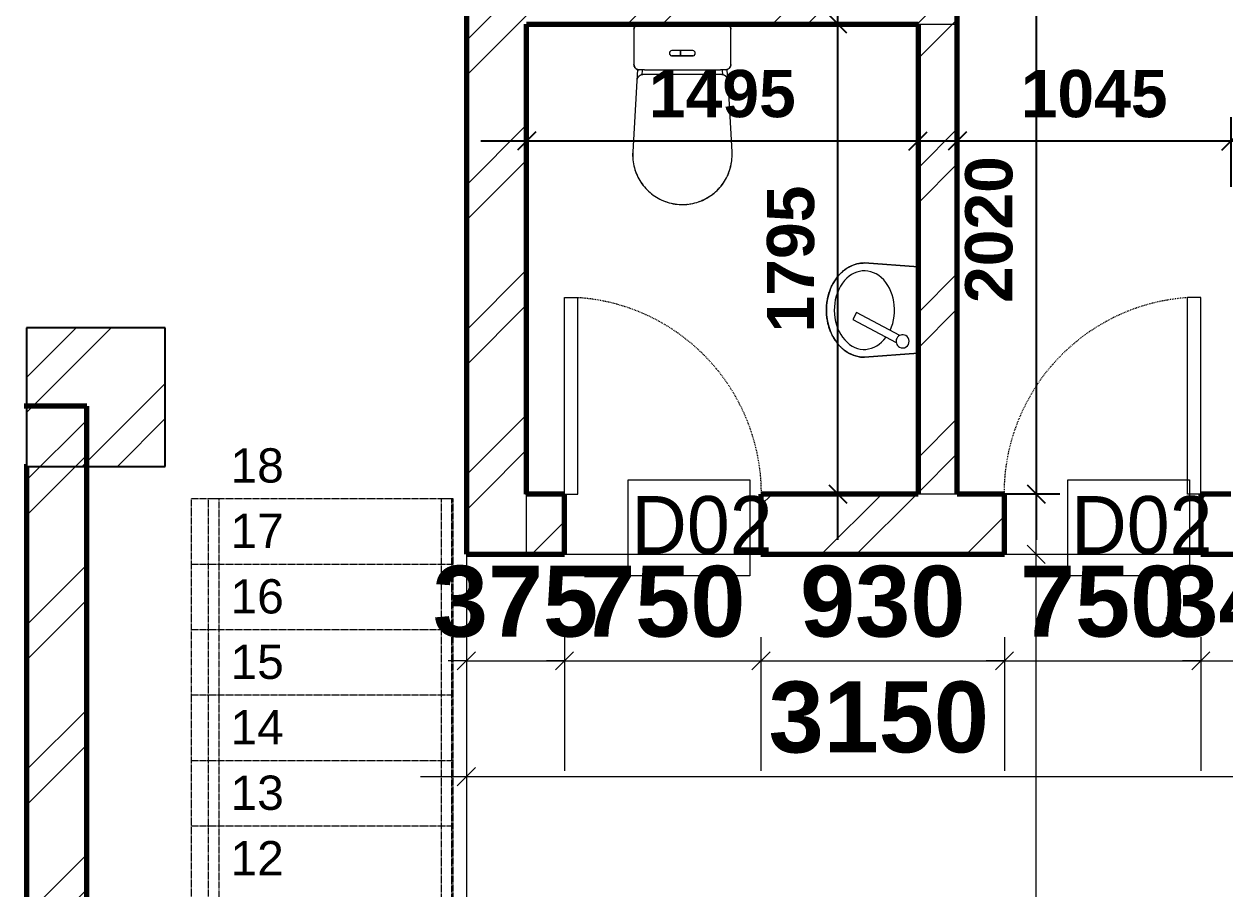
# Model space of a CAD drawing. Header units: inches. Extents: x 22 to 382261, y 22 to 371281.
# Drawn here: x 126469 to 131055, y 214693 to 217997 of the extents above; entities that cross this region are included whole.
import ezdxf

# ---------------------------------------------------------------- set-up
doc = ezdxf.new("R2010")
doc.units = ezdxf.units.IN
doc.header["$MEASUREMENT"] = 0
doc.linetypes.add('Dash', pattern=[6.35, 3.175, -3.175])
doc.linetypes.add('Overhead', pattern=[3.96875, 2.38125, -1.5875])
for name, color, linetype, lineweight in [('A-ANNO-DIMS', 211, 'Continuous', 9), ('A-DOOR', 31, 'Continuous', 9), ('A-DOOR-HDLN', 31, 'Dash', 9), ('A-DOOR-IDEN', 31, 'Continuous', 9), ('A-FLOR', 192, 'Continuous', 9), ('A-FLOR-HRAL', 11, 'Continuous', 9), ('A-FLOR-HRAL-MBND', 5, 'Overhead', 9), ('A-WALL', 113, 'Continuous', 9), ('A-WALL-PATT', 111, 'Continuous', 9), ('I-WALL', 2, 'Continuous', 9), ('P-SANR-FIXT', 6, 'Continuous', 9), ('Q-CASE', 31, 'Continuous', 9), ('S-STRS-ANNO', 31, 'Continuous', 9), ('S-STRS-MBND', 31, 'Overhead', 9)]:
    doc.layers.add(name, color=color, linetype=linetype, lineweight=lineweight)
doc.styles.add('Arial', font='arial.ttf', dxfattribs={"height": 506.015625})
doc.styles.add('Arial_B_1', font='arialbd.ttf', dxfattribs={"height": 180.555556})
doc.styles.add('Arial_B_2', font='arialbd.ttf', dxfattribs={"height": 270.833333})
doc.styles.add('Tw Cen MT Condensed', font='TCCM____.TTF', dxfattribs={"height": 1.35})
doc.dimstyles.new('1', dxfattribs={"dimscale": 304.8, "dimtxt": 178.545395, "dimasz": 0.227865, "dimexe": 0.574147, "dimexo": 0.0625, "dimgap": 0.287073, "dimtad": 1, "dimdec": 0, "dimzin": 0, "dimdsep": 46, "dimtxsty": 'Arial_B_1', "dimblk1": 'OBLIQUE', "dimblk2": 'OBLIQUE', "dimsah": 1, "dimcen": 0.09, "dimdle": 0.574147, "dimazin": 0, "dimtfac": 1, "dimtdec": 4, "dimtix": 1, "dimtmove": 0, "dimatfit": 3, "dimfxl": 0.574147, "dimfxlon": 1, "dimtvp": 1, "dimtolj": 1, "dimtzin": 0, "dimarcsym": 2})
doc.dimstyles.new('2_2', dxfattribs={"dimscale": 304.8, "dimtxt": 267.818092, "dimasz": 0.227865, "dimexe": 1.377953, "dimexo": 0.0625, "dimgap": 0.287073, "dimtad": 1, "dimdec": 0, "dimzin": 0, "dimdsep": 46, "dimtxsty": 'Arial_B_2', "dimblk1": 'OBLIQUE', "dimblk2": 'OBLIQUE', "dimsah": 1, "dimcen": 0.09, "dimdle": 0.574147, "dimazin": 0, "dimtfac": 1, "dimtdec": 4, "dimtix": 1, "dimtmove": 0, "dimatfit": 3, "dimfxl": 0.574147, "dimfxlon": 1, "dimtvp": 1, "dimtolj": 1, "dimtzin": 0, "dimlwd": 18, "dimlwe": 18, "dimarcsym": 2})
pattern_1 = [(45, (139676.7, 209538.6), (-276.592, 276.592), []), (45, (139676.7, 209957.7), (-276.592, 276.592), [])]

# ---------------------------------------------------------------- blocks, each defined once
blk = doc.blocks.new('M_Single-Flush - d02  toilet 750 by 2100-458073-01-GROUND FLOOR DIM- PART B')
at = {"layer": 'A-DOOR', "lineweight": 18}
for p, q in [((375, -115), (324, -115)), ((324, -115), (324, -865)), ((375, -115), (375, -865)), ((375, -865), (324, -865))]:
    blk.add_line(p, q, dxfattribs=at)
at = {"layer": 'A-DOOR-HDLN'}
blk.add_arc((375, -115), 751.7, 180, 266.1097, dxfattribs=at)
blk = doc.blocks.new('M_Single-Flush - d02  toilet 750 by 2100-458074-01-GROUND FLOOR DIM- PART B')
at = {"layer": 'A-DOOR', "lineweight": 18}
for p, q in [((375, 865), (324, 865)), ((324, 115), (324, 865)), ((375, 115), (375, 865)), ((375, 115), (324, 115))]:
    blk.add_line(p, q, dxfattribs=at)
at = {"layer": 'A-DOOR-HDLN'}
blk.add_arc((375, 115), 751.7, 93.8903, 180, dxfattribs=at)
blk = doc.blocks.new('Water_Closet_Toilet_19179_0001 - 540 x 360mm-369814-01-GROUND FLOOR DIM- PART B')
at = {"layer": 'P-SANR-FIXT'}
for p, q in [((-189.7, 333.9), (-174.3, 62)), ((174.3, 62), (189.7, 333.9)), ((-173.9, 62), (-171.5, 18.7)), ((171.5, 18.7), (173.9, 62)), ((-185, 0.1), (-185, -0.1)), ((-151.8, 19.9), (-153, 39.9)), ((-149.3, 38.4), (149.3, 38.4)), ((145, 19.9), (-145, 19.9)), ((153, 39.9), (151.8, 19.9)), ((185, -0.1), (185, 0.7)), ((-185, -0.1), (-185, -134.9)), ((-39.7, -33.6), (39.7, -33.6)), ((6.9, -33.6), (-39.7, -33.6)), ((6.9, -33.6), (6.9, -53.6)), ((39.7, -33.6), (6.9, -33.6)), ((6.9, -33.6), (6.9, -53.6)), ((6.9, -53.6), (6.9, -33.6)), ((185, -134.9), (185, -0.1)), ((-39.7, -53.6), (39.7, -53.6)), ((-39.7, -53.6), (6.9, -53.6)), ((6.9, -53.6), (39.7, -53.6)), ((-185, -134.9), (-185, -135.7)), ((185, -135.1), (185, -134.9)), ((-145, -154.9), (0, -154.9)), ((0, -154.9), (145, -154.9))]:
    blk.add_line(p, q, dxfattribs=at)
at = {"layer": 'P-SANR-FIXT', "flags": 128}
for points in [[(189.7, 333.9), (190, 341.5), (189.9, 349.1), (189.6, 356.7), (189, 364.3), (188.1, 371.8), (186.8, 379.3), (185.3, 386.7), (183.5, 394.1), (181.3, 401.4), (178.9, 408.6), (176.2, 415.7), (173.2, 422.7), (170, 429.6), (166.4, 436.3), (162.6, 442.9), (158.6, 449.3), (154.3, 455.6), (149.7, 461.7), (144.9, 467.5), (139.9, 473.2), (134.6, 478.7), (129.2, 484), (123.5, 489.1), (117.6, 493.9), (111.6, 498.5), (105.3, 502.8), (98.9, 506.9), (92.3, 510.7), (85.6, 514.3), (78.8, 517.6), (71.8, 520.6), (64.7, 523.3), (57.5, 525.8), (50.2, 527.9), (42.9, 529.8), (35.4, 531.3), (27.9, 532.6), (20.4, 533.6), (12.8, 534.2), (5.2, 534.6), (-2.4, 534.7), (-10, 534.4), (-17.5, 533.9), (-25.1, 533), (-32.6, 531.9), (-40.1, 530.4), (-47.5, 528.6), (-54.8, 526.6), (-62, 524.3), (-69.1, 521.6), (-76.2, 518.7), (-83.1, 515.5), (-89.8, 512.1), (-96.5, 508.4), (-102.9, 504.4), (-109.2, 500.1), (-115.4, 495.6), (-121.3, 490.9), (-127.1, 485.9), (-132.6, 480.7), (-137.9, 475.3), (-143.1, 469.7), (-147.9, 463.9), (-152.6, 457.9), (-157, 451.7), (-161.1, 445.3), (-165, 438.8), (-168.7, 432.1), (-172, 425.3), (-175.1, 418.4), (-177.9, 411.3), (-180.5, 404.1), (-182.7, 396.9), (-184.6, 389.5), (-186.3, 382.1), (-187.6, 374.6), (-188.7, 367.1), (-189.4, 359.5), (-189.9, 351.9), (-190, 344.3), (-189.8, 336.8), (-189.7, 333.9)], [(189.7, 333.9), (190, 341.5), (189.9, 349.1), (189.6, 356.7), (189, 364.3), (188.1, 371.8), (186.8, 379.3), (185.3, 386.7), (183.5, 394.1), (181.3, 401.4), (178.9, 408.6), (176.2, 415.7), (173.2, 422.7), (170, 429.6), (166.4, 436.3), (162.6, 442.9), (158.6, 449.3), (154.3, 455.6), (149.7, 461.7), (144.9, 467.5), (139.9, 473.2), (134.6, 478.7), (129.2, 484), (123.5, 489.1), (117.6, 493.9), (111.6, 498.5), (105.3, 502.8), (98.9, 506.9), (92.3, 510.7), (85.6, 514.3), (78.8, 517.6), (71.8, 520.6), (64.7, 523.3), (57.5, 525.8), (50.2, 527.9), (42.9, 529.8), (35.4, 531.3), (27.9, 532.6), (20.4, 533.6), (12.8, 534.2), (5.2, 534.6), (-2.4, 534.7), (-10, 534.4), (-17.5, 533.9), (-25.1, 533), (-32.6, 531.9), (-40.1, 530.4), (-47.5, 528.6), (-54.8, 526.6), (-62, 524.3), (-69.1, 521.6), (-76.2, 518.7), (-83.1, 515.5), (-89.8, 512.1), (-96.5, 508.4), (-102.9, 504.4), (-109.2, 500.1), (-115.4, 495.6), (-121.3, 490.9), (-127.1, 485.9), (-132.6, 480.7), (-137.9, 475.3), (-143.1, 469.7), (-147.9, 463.9), (-152.6, 457.9), (-157, 451.7), (-161.1, 445.3), (-165, 438.8), (-168.7, 432.1), (-172, 425.3), (-175.1, 418.4), (-177.9, 411.3), (-180.5, 404.1), (-182.7, 396.9), (-184.6, 389.5), (-186.3, 382.1), (-187.6, 374.6), (-188.7, 367.1), (-189.4, 359.5), (-189.9, 351.9), (-190, 344.3), (-189.8, 336.8), (-189.7, 333.9)], [(-74.4, 519.1), (-76, 518.5), (-82.9, 515.3), (-89.7, 511.8), (-96.3, 508.1), (-102.8, 504.1), (-107.9, 500.7)], [(-28.9, 532.1), (-32.6, 531.5), (-40, 530.1), (-47.4, 528.3), (-54.7, 526.3), (-61.9, 524), (-66.9, 522.1)], [(20.4, 533.3), (12.8, 533.9), (5.2, 534.3), (-2.4, 534.3), (-10, 534.1), (-17.5, 533.6), (-19.6, 533.3)], [(66, 522.5), (64.6, 523), (57.4, 525.5), (50.1, 527.6), (42.8, 529.5), (35.4, 531), (28.1, 532.3)], [(107.7, 500.8), (105.1, 502.6), (98.7, 506.6), (92.2, 510.5), (85.5, 514), (78.6, 517.3), (74.6, 519)], [(-148.4, 462.8), (-152.3, 457.7), (-156.7, 451.5), (-160.9, 445.2), (-164.8, 438.6), (-168.4, 432), (-169.3, 430.1)], [(-115.2, 495.4), (-121.1, 490.7), (-126.9, 485.7), (-132.4, 480.5), (-137.7, 475.1)], [(139.7, 473), (134.4, 478.5), (129, 483.8), (123.3, 488.8), (117.4, 493.6), (115.2, 495.3)], [(169.5, 429.8), (166.2, 436.2), (162.4, 442.7), (158.3, 449.1), (154, 455.4), (149.5, 461.5)], [(-172, 424.6), (-174.8, 418.2), (-177.6, 411.2), (-180.2, 404), (-182.4, 396.8), (-184.3, 389.4), (-185.4, 384.5)], [(185.4, 384.5), (185, 386.7), (183.2, 394), (181, 401.3), (178.6, 408.5), (175.9, 415.6), (173, 422.6), (172.1, 424.5)], [(-186.6, 378.3), (-187.3, 374.6), (-188.4, 367.1), (-189.1, 359.5), (-189.6, 351.9), (-189.7, 344.3), (-189.5, 336.8), (-189.5, 335.3)], [(189.4, 335.5), (189.7, 341.5), (189.6, 349.1), (189.3, 356.7), (188.7, 364.2), (187.7, 371.8), (186.6, 378.5)], [(-174.3, 62), (-174.2, 61), (-174.1, 60), (-173.9, 59), (-173.7, 58), (-173.5, 57.1), (-173.2, 56.1), (-172.9, 55.2), (-172.5, 54.2), (-172.2, 53.3), (-171.7, 52.4), (-171.3, 51.5), (-170.8, 50.6), (-170.3, 49.8), (-169.7, 49), (-169.1, 48.2), (-168.5, 47.4), (-167.8, 46.6), (-167.1, 45.9), (-166.4, 45.2), (-165.7, 44.5), (-164.9, 43.9), (-164.1, 43.3), (-163.3, 42.7), (-162.4, 42.2), (-161.6, 41.7), (-160.7, 41.2), (-159.8, 40.7), (-158.9, 40.3), (-158, 40), (-157, 39.6), (-156.1, 39.4), (-155.1, 39.1), (-154.1, 38.9), (-153.1, 38.7), (-152.1, 38.6), (-151.1, 38.5), (-150.1, 38.4), (-149.3, 38.4)], [(-174.3, 62), (-174.2, 61), (-174.1, 60), (-173.9, 59), (-173.7, 58), (-173.5, 57.1), (-173.2, 56.1)], [(-169.7, 49), (-169.1, 48.2), (-168.5, 47.4), (-167.8, 46.6), (-167.1, 45.9), (-166.4, 45.2), (-165.7, 44.5), (-164.9, 43.9), (-164.1, 43.3)], [(149.3, 38.4), (150.3, 38.4), (151.3, 38.5), (152.3, 38.6), (153.3, 38.7), (154.3, 38.9), (155.2, 39.1), (156.2, 39.4), (157.2, 39.7), (158.1, 40), (159, 40.4), (159.9, 40.8), (160.8, 41.2), (161.7, 41.7), (162.6, 42.2), (163.4, 42.8), (164.2, 43.4), (165, 44), (165.8, 44.6), (166.5, 45.3), (167.2, 46), (167.9, 46.7), (168.6, 47.5), (169.2, 48.3), (169.8, 49.1), (170.3, 49.9), (170.9, 50.8), (171.3, 51.6), (171.8, 52.5), (172.2, 53.4), (172.6, 54.4), (172.9, 55.3), (173.2, 56.3), (173.5, 57.2), (173.7, 58.2), (173.9, 59.2), (174.1, 60.2), (174.2, 61.2), (174.3, 62)], [(162.6, 42.2), (163.4, 42.8), (164.2, 43.4), (165, 44), (165.8, 44.6), (166.5, 45.3), (167.2, 46), (167.9, 46.7), (168.6, 47.5)], [(173.2, 56.3), (173.5, 57.2), (173.7, 58.2), (173.9, 59.2), (174.1, 60.2), (174.2, 61.2), (174.3, 62)], [(-165, 19.9), (-158.7, 19.9), (-151.9, 19.9), (-145, 19.9)], [(-155.1, 39.1), (-154.1, 38.9), (-153.1, 38.7), (-152.1, 38.6), (-151.1, 38.5), (-150.1, 38.4), (-149.3, 38.4)], [(145, 19.9), (151.9, 19.9), (158.7, 19.9), (165, 19.9)], [(149.3, 38.4), (150.3, 38.4), (151.3, 38.5), (152.3, 38.6), (153.3, 38.7), (154.3, 38.9), (155.2, 39.1)], [(-145, -154.9), (-151.9, -154.9), (-158.7, -154.9), (-165, -154.9)], [(165, -154.9), (158.7, -154.9), (151.9, -154.9), (145, -154.9)]]:
    blk.add_lwpolyline(points, dxfattribs=at)
at = {"layer": 'P-SANR-FIXT'}
for centre, radius, start, end in [((0, 344.7), 190, 90, 91.6392), ((0, 344.7), 190, 154.5576, 158.6822), ((0, 344.7), 190, 21.3178, 25.4424), ((0, 344.7), 190, 181.5077, 183.2499), ((0, 344.7), 190, 356.7501, 358.4923), ((-149.3, 63.4), 25, 183.2499, 197.7082), ((-149.3, 63.4), 25, 212.1666, 241.0833), ((149.3, 63.4), 25, 298.9167, 327.8334), ((149.3, 63.4), 25, 342.2918, 356.7501), ((-165, -0.1), 20, 135, 180), ((-165, -0.1), 20, 115, 135), ((-165, -0.1), 20, 90, 114.5115), ((-149.3, 63.4), 25, 255.5416, 270), ((149.3, 63.4), 25, 270, 284.4584), ((165, -0.1), 20, 45, 90), ((165, -0.1), 20, 0, 45), ((-39.4, -43.6), 10, 91.7704, 268.2296), ((-39.4, -43.6), 10, 106.4754, 194.7049), ((39.4, -43.6), 10, 271.7704, 88.2296), ((39.4, -43.6), 10, 301.1803, 73.5246), ((-39.4, -43.6), 10, 209.4099, 253.5246), ((-165, -134.9), 20, 180, 204.3992), ((165, -134.9), 20, 335.6008, 0), ((-165, -134.9), 20, 205, 225), ((-165, -134.9), 20, 225, 245), ((-165, -134.9), 20, 245.4885, 264.1114), ((-165, -134.9), 20, 265, 270), ((165, -134.9), 20, 270, 275), ((165, -134.9), 20, 275.8886, 315), ((165, -134.9), 20, 315, 335)]:
    blk.add_arc(centre, radius, start, end, dxfattribs=at)
for points, knots in [([(-185, -0.1), (-185, 1.1), (-184.8, 3.6), (-183.8, 7.1), (-182.1, 10.5), (-179.7, 13.6), (-176.8, 16.2), (-172.1, 18.9), (-167.9, 19.9), (-165, 19.9)], [0, 0, 0, 0, 0.125, 0.25, 0.375, 0.5, 0.625, 0.75, 1, 1, 1, 1]), ([(165, 19.9), (166.7, 19.9), (169.9, 19.5), (174.4, 17.8), (178.2, 15.2), (180.9, 12.2), (182.6, 9.5), (183.5, 7.6), (184.6, 4.6), (185, 2), (185, -0.1)], [0, 0, 0, 0, 0.142857, 0.285714, 0.428571, 0.571429, 0.678571, 0.732143, 0.785714, 1, 1, 1, 1]), ([(-166, -154.9), (-167.3, -154.8), (-170.2, -154.4), (-174.4, -152.8), (-178.2, -150.2), (-180.9, -147.2), (-182.6, -144.6), (-183.5, -142.6), (-184.6, -139.6), (-185, -137), (-185, -134.9)], [0.0280724, 0.0280724, 0.0280724, 0.0280724, 0.1428571, 0.2857143, 0.4285714, 0.5714286, 0.6785714, 0.7321429, 0.7857143, 1, 1, 1, 1]), ([(185, -134.9), (185, -136.1), (184.8, -138.6), (183.8, -142.1), (182.1, -145.5), (179.7, -148.6), (176.8, -151.2), (172.4, -153.8), (168.6, -154.7), (166.1, -154.9)], [0, 0, 0, 0, 0.125, 0.25, 0.375, 0.5, 0.625, 0.75, 0.968386, 0.968386, 0.968386, 0.968386])]:
    blk.add_open_spline(points, degree=3, knots=knots, dxfattribs=at)
blk = doc.blocks.new('Sink - Bathroom _5_ - Sink - Bathroom _5_-373031-01-GROUND FLOOR DIM- PART B')
at = {"layer": 'P-SANR-FIXT'}
for p, q in [((-165, 0), (165, 0)), ((165, 0), (-165, 0)), ((165, 0), (180, -205)), ((180, -205), (165, 0)), ((-180, -205), (-165, 0)), ((-165, 0), (-180, -205)), ((96.9, -69.8), (9.3, -234.5)), ((35.8, -248.6), (123.5, -83.7)), ((9.3, -234.5), (35.8, -248.6))]:
    blk.add_line(p, q, dxfattribs=at)
for start, end in [(332, 152), (152, 332)]:
    blk.add_arc((119.5, -59), 25, start, end, dxfattribs=at)
for major_axis, ratio, start_param, end_param in [((150, 0), 0.766667, 1.028817, 7.090351), ((180, 0), 0.805556, 3.141593, 6.283185)]:
    blk.add_ellipse((0, -205), major_axis=major_axis, ratio=ratio, start_param=start_param, end_param=end_param, dxfattribs=at)
blk.add_open_spline([(180, -205), (180, -213.3), (178.7, -225.5), (174.5, -241.2), (170.1, -252.9), (164.5, -264.3), (157.8, -275.2), (149.8, -285.7), (140.9, -295.5), (131, -304.7), (120, -313.3), (108.4, -321), (95.9, -327.9), (82.7, -334), (69, -339.1), (54.7, -343.3), (41.7, -346.2), (30.2, -348), (20.2, -349.2), (10.1, -349.8), (0, -350.1), (-10.1, -349.8), (-20.2, -349.2), (-30.2, -348), (-40.1, -346.4), (-49.8, -344.4), (-59.5, -341.9), (-69, -339), (-78.1, -335.7), (-87.1, -332), (-95.8, -327.8), (-104.3, -323.3), (-112.3, -318.4), (-120, -313.2), (-127.3, -307.6), (-134.3, -301.6), (-140.8, -295.5), (-146.8, -289), (-152.5, -282.2), (-157.6, -275.1), (-162.3, -267.9), (-166.4, -260.6), (-171.2, -250.4), (-175.9, -237.3), (-179.2, -221.4), (-180, -210.5), (-180, -205)], degree=3, knots=[-1, -1, -1, -1, -0.946429, -0.919643, -0.892857, -0.866071, -0.839286, -0.8125, -0.785714, -0.758929, -0.732143, -0.705357, -0.678571, -0.651786, -0.625, -0.598214, -0.571429, -0.553571, -0.535714, -0.517857, -0.5, -0.482143, -0.464286, -0.446429, -0.428571, -0.410714, -0.392857, -0.375, -0.357143, -0.339286, -0.321429, -0.303571, -0.285714, -0.267857, -0.25, -0.232143, -0.214286, -0.196429, -0.178571, -0.160714, -0.142857, -0.125, -0.107143, -0.071429, -0.035714, 0, 0, 0, 0], dxfattribs=at)
blk = doc.blocks.new('Railing - Railing-377356-01-GROUND FLOOR DIM- PART B')
at = {"layer": 'A-FLOR-HRAL-MBND'}
for p, q in [((-11614.2, 6645.7), (-11574.2, 6645.7)), ((-11614.2, 4607.7), (-11614.2, 6645.7)), ((-11614.2, 6645.7), (-11574.2, 6645.7)), ((-11614.2, 4607.7), (-11614.2, 6645.7)), ((-11574.2, 4626.3), (-11574.2, 6645.7)), ((-11574.2, 4626.3), (-11574.2, 6645.7))]:
    blk.add_line(p, q, dxfattribs=at)
blk = doc.blocks.new('Railing - Railing-377360-01-GROUND FLOOR DIM- PART B')
at = {"layer": 'A-FLOR-HRAL-MBND'}
for p, q in [((-12503.4, 6645.7), (-12463.4, 6645.7)), ((-12503.4, 4193), (-12503.4, 6645.7)), ((-12503.4, 6645.7), (-12463.4, 6645.7)), ((-12503.4, 4193), (-12503.4, 6645.7)), ((-12463.4, 4211.7), (-12463.4, 6645.7)), ((-12463.4, 4211.7), (-12463.4, 6645.7))]:
    blk.add_line(p, q, dxfattribs=at)
blk = doc.blocks.new('Casework 23 - Casework 23-687365-01-GROUND FLOOR DIM- PART B')
at = {"layer": 'Q-CASE'}
h = blk.add_hatch(dxfattribs=at)
h.set_pattern_fill('FP_1', color=256, style=0, pattern_type=2)
h.set_pattern_definition([(45, (0, 0), (-276.592, 276.592), []), (45, (0, 419.1), (-276.592, 276.592), [])])
h.paths.add_polyline_path([(-12668.8, 6768.2), (-12668.8, 7298.2), (-13198.8, 7298.2), (-13198.8, 6768.2)])
at = {"layer": 'Q-CASE', "lineweight": 25}
for p, q in [((-12668.8, 7298.2), (-13198.8, 7298.2)), ((-13198.8, 7298.2), (-13198.8, 6768.2)), ((-12668.8, 6768.2), (-12668.8, 7298.2)), ((-13198.8, 6768.2), (-12668.8, 6768.2))]:
    blk.add_line(p, q, dxfattribs=at)
blk = doc.blocks.new('M_Door Tag1 - M_Door Tag 2-910938-01-GROUND FLOOR DIM- PART B')
at = {"layer": 'A-DOOR-IDEN'}
for p, q in [((-1.206, 1.536), (3.019, 1.536)), ((-1.206, -1.791), (-1.206, 1.536)), ((3.019, 1.536), (3.019, -1.791)), ((3.019, -1.791), (-1.206, -1.791))]:
    blk.add_line(p, q, dxfattribs=at)
blk = doc.blocks.new('_Oblique')
at = {"color": 0, "linetype": 'ByBlock', "lineweight": -2}
blk.add_line((-0.5, -0.5), (0.5, 0.5), dxfattribs=at)
blk = doc.blocks.new('*D4690')
at = {"layer": 'A-ANNO-DIMS', "color": 0, "lineweight": 18, "transparency": 16777216}
for p, q in [((128157.9, 215655.5), (128157.9, 215144.5)), ((128532.9, 215655.5), (128532.9, 215144.5)), ((128157.9, 215564.5), (128088.4, 215564.5)), ((128157.9, 215564.5), (128532.9, 215564.5)), ((128532.9, 215564.5), (128602.3, 215564.5))]:
    blk.add_line(p, q, dxfattribs=at)
at = {"layer": 'Defpoints', "color": 0, "transparency": 16777216}
for p in [(128157.9, 215674.5), (128532.9, 215674.5), (128532.9, 215564.5)]:
    blk.add_point(p, dxfattribs=at)
at = {"layer": 'A-ANNO-DIMS', "color": 0, "lineweight": 18, "transparency": 16777216, "xscale": 69.45312499999999, "yscale": 69.45312499999999, "zscale": 69.45312499999999}
blk.add_blockref('_Oblique', (128157.9, 215564.5), dxfattribs=at)
at = {"layer": 'A-ANNO-DIMS', "color": 0, "lineweight": 18, "transparency": 16777216, "xscale": 69.45312499999999, "yscale": 69.45312499999999, "zscale": 69.45312499999999, "rotation": 180}
blk.add_blockref('_Oblique', (128532.9, 215564.5), dxfattribs=at)
at = {"layer": 'A-ANNO-DIMS', "color": 0, "lineweight": 18, "transparency": 16777216, "insert": (128345.4, 215790.3), "char_height": 270.83, "width": 461.74, "attachment_point": 5, "style": 'Arial_B_2'}
blk.add_mtext('\\A1;375', dxfattribs=at)
blk = doc.blocks.new('*D4691')
at = {"layer": 'A-ANNO-DIMS', "color": 0, "lineweight": 18, "transparency": 16777216}
for p, q in [((128532.9, 215655.5), (128532.9, 215144.5)), ((129282.9, 215655.5), (129282.9, 215144.5)), ((128532.9, 215564.5), (128463.4, 215564.5)), ((128532.9, 215564.5), (129282.9, 215564.5)), ((129282.9, 215564.5), (129352.3, 215564.5))]:
    blk.add_line(p, q, dxfattribs=at)
at = {"layer": 'Defpoints', "color": 0, "transparency": 16777216}
for p in [(128532.9, 215674.5), (129282.9, 215674.5), (129282.9, 215564.5)]:
    blk.add_point(p, dxfattribs=at)
at = {"layer": 'A-ANNO-DIMS', "color": 0, "lineweight": 18, "transparency": 16777216, "xscale": 69.45312499999999, "yscale": 69.45312499999999, "zscale": 69.45312499999999}
blk.add_blockref('_Oblique', (128532.9, 215564.5), dxfattribs=at)
at = {"layer": 'A-ANNO-DIMS', "color": 0, "lineweight": 18, "transparency": 16777216, "xscale": 69.45312499999999, "yscale": 69.45312499999999, "zscale": 69.45312499999999, "rotation": 180}
blk.add_blockref('_Oblique', (129282.9, 215564.5), dxfattribs=at)
at = {"layer": 'A-ANNO-DIMS', "color": 0, "lineweight": 18, "transparency": 16777216, "insert": (128907.9, 215790.3), "char_height": 270.83, "width": 461.74, "attachment_point": 5, "style": 'Arial_B_2'}
blk.add_mtext('\\A1;750', dxfattribs=at)
blk = doc.blocks.new('*D4692')
at = {"layer": 'A-ANNO-DIMS', "color": 0, "lineweight": 18, "transparency": 16777216}
for p, q in [((129282.9, 215655.5), (129282.9, 215144.5)), ((130212.9, 215655.5), (130212.9, 215144.5)), ((129107.9, 215564.5), (130387.9, 215564.5))]:
    blk.add_line(p, q, dxfattribs=at)
at = {"layer": 'Defpoints', "color": 0, "transparency": 16777216}
for p in [(129282.9, 215674.5), (130212.9, 215674.5), (130212.9, 215564.5)]:
    blk.add_point(p, dxfattribs=at)
at = {"layer": 'A-ANNO-DIMS', "color": 0, "lineweight": 18, "transparency": 16777216, "xscale": 69.45312499999999, "yscale": 69.45312499999999, "zscale": 69.45312499999999, "rotation": 180}
blk.add_blockref('_Oblique', (129282.9, 215564.5), dxfattribs=at)
at = {"layer": 'A-ANNO-DIMS', "color": 0, "lineweight": 18, "transparency": 16777216, "xscale": 69.45312499999999, "yscale": 69.45312499999999, "zscale": 69.45312499999999}
blk.add_blockref('_Oblique', (130212.9, 215564.5), dxfattribs=at)
at = {"layer": 'A-ANNO-DIMS', "color": 0, "lineweight": 18, "transparency": 16777216, "insert": (129747.9, 215790.4), "char_height": 270.83, "width": 461.74, "attachment_point": 5, "style": 'Arial_B_2'}
blk.add_mtext('\\A1;930', dxfattribs=at)
blk = doc.blocks.new('*D4693')
at = {"layer": 'A-ANNO-DIMS', "color": 0, "lineweight": 18, "transparency": 16777216}
for p, q in [((130212.9, 215655.5), (130212.9, 215144.5)), ((130962.9, 215655.5), (130962.9, 215144.5)), ((130212.9, 215564.5), (130143.4, 215564.5)), ((130212.9, 215564.5), (130962.9, 215564.5)), ((130962.9, 215564.5), (131032.3, 215564.5))]:
    blk.add_line(p, q, dxfattribs=at)
at = {"layer": 'Defpoints', "color": 0, "transparency": 16777216}
for p in [(130212.9, 215674.5), (130962.9, 215674.5), (130962.9, 215564.5)]:
    blk.add_point(p, dxfattribs=at)
at = {"layer": 'A-ANNO-DIMS', "color": 0, "lineweight": 18, "transparency": 16777216, "xscale": 69.45312499999999, "yscale": 69.45312499999999, "zscale": 69.45312499999999}
blk.add_blockref('_Oblique', (130212.9, 215564.5), dxfattribs=at)
at = {"layer": 'A-ANNO-DIMS', "color": 0, "lineweight": 18, "transparency": 16777216, "xscale": 69.45312499999999, "yscale": 69.45312499999999, "zscale": 69.45312499999999, "rotation": 180}
blk.add_blockref('_Oblique', (130962.9, 215564.5), dxfattribs=at)
at = {"layer": 'A-ANNO-DIMS', "color": 0, "lineweight": 18, "transparency": 16777216, "insert": (130587.9, 215790.3), "char_height": 270.83, "width": 461.74, "attachment_point": 5, "style": 'Arial_B_2'}
blk.add_mtext('\\A1;750', dxfattribs=at)
blk = doc.blocks.new('*D4694')
at = {"layer": 'A-ANNO-DIMS', "color": 0, "lineweight": 18, "transparency": 16777216}
for p, q in [((130962.9, 215655.5), (130962.9, 215144.5)), ((131307.9, 215655.5), (131307.9, 215144.5)), ((130962.9, 215564.5), (130893.4, 215564.5)), ((130962.9, 215564.5), (131307.9, 215564.5)), ((131307.9, 215564.5), (131377.3, 215564.5))]:
    blk.add_line(p, q, dxfattribs=at)
at = {"layer": 'Defpoints', "color": 0, "transparency": 16777216}
for p in [(130962.9, 215674.5), (131307.9, 215674.5), (131307.9, 215564.5)]:
    blk.add_point(p, dxfattribs=at)
at = {"layer": 'A-ANNO-DIMS', "color": 0, "lineweight": 18, "transparency": 16777216, "xscale": 69.45312499999999, "yscale": 69.45312499999999, "zscale": 69.45312499999999}
blk.add_blockref('_Oblique', (130962.9, 215564.5), dxfattribs=at)
at = {"layer": 'A-ANNO-DIMS', "color": 0, "lineweight": 18, "transparency": 16777216, "xscale": 69.45312499999999, "yscale": 69.45312499999999, "zscale": 69.45312499999999, "rotation": 180}
blk.add_blockref('_Oblique', (131307.9, 215564.5), dxfattribs=at)
at = {"layer": 'A-ANNO-DIMS', "color": 0, "lineweight": 18, "transparency": 16777216, "insert": (131135.4, 215790.3), "char_height": 270.83, "width": 461.74, "attachment_point": 5, "style": 'Arial_B_2'}
blk.add_mtext('\\A1;345', dxfattribs=at)
blk = doc.blocks.new('*D4695')
at = {"layer": 'A-ANNO-DIMS', "color": 0, "lineweight": 18, "transparency": 16777216}
for p, q in [((128157.9, 215213.4), (128157.9, 214702.4)), ((131307.9, 215213.4), (131307.9, 214702.4)), ((127982.9, 215122.4), (131482.9, 215122.4))]:
    blk.add_line(p, q, dxfattribs=at)
at = {"layer": 'Defpoints', "color": 0, "transparency": 16777216}
for p in [(128157.9, 215232.4), (131307.9, 215232.4), (131307.9, 215122.4)]:
    blk.add_point(p, dxfattribs=at)
at = {"layer": 'A-ANNO-DIMS', "color": 0, "lineweight": 18, "transparency": 16777216, "xscale": 69.45312499999999, "yscale": 69.45312499999999, "zscale": 69.45312499999999, "rotation": 180}
blk.add_blockref('_Oblique', (128157.9, 215122.4), dxfattribs=at)
at = {"layer": 'A-ANNO-DIMS', "color": 0, "lineweight": 18, "transparency": 16777216, "xscale": 69.45312499999999, "yscale": 69.45312499999999, "zscale": 69.45312499999999}
blk.add_blockref('_Oblique', (131307.9, 215122.4), dxfattribs=at)
at = {"layer": 'A-ANNO-DIMS', "color": 0, "lineweight": 18, "transparency": 16777216, "insert": (129732.9, 215348.2), "char_height": 270.83, "width": 615.654, "attachment_point": 5, "style": 'Arial_B_2'}
blk.add_mtext('\\A1;3150', dxfattribs=at)
blk = doc.blocks.new('*D4696')
at = {"layer": 'A-ANNO-DIMS', "color": 0, "lineweight": -2, "transparency": 16777216}
for p, q in [((129576.8, 216026.8), (129576.8, 218171.8)), ((129485.9, 217996.8), (129751.8, 217996.8)), ((129485.9, 216201.8), (129751.8, 216201.8))]:
    blk.add_line(p, q, dxfattribs=at)
at = {"layer": 'Defpoints', "color": 0, "transparency": 16777216}
for p in [(129466.8, 217996.8), (129576.8, 217996.8), (129466.8, 216201.8)]:
    blk.add_point(p, dxfattribs=at)
at = {"layer": 'A-ANNO-DIMS', "color": 0, "lineweight": -2, "transparency": 16777216, "xscale": 69.45312499999999, "yscale": 69.45312499999999, "zscale": 69.45312499999999}
for p, rotation in [((129576.8, 217996.8), 90), ((129576.8, 216201.8), 270)]:
    blk.add_blockref('_Oblique', p, dxfattribs=dict(at, rotation=rotation))
at = {"layer": 'A-ANNO-DIMS', "color": 0, "transparency": 16777216, "insert": (129397.1, 217099.3), "char_height": 180.56, "width": 820.872, "attachment_point": 5, "rotation": 90, "style": 'Arial_B_1'}
blk.add_mtext('\\A1;1795', dxfattribs=at)
blk = doc.blocks.new('*D4697')
at = {"layer": 'A-ANNO-DIMS', "color": 0, "lineweight": -2, "transparency": 16777216}
for p, q in [((128387.9, 217641.2), (128387.9, 217375.2)), ((129882.9, 217641.2), (129882.9, 217375.2)), ((128212.9, 217550.2), (130057.9, 217550.2))]:
    blk.add_line(p, q, dxfattribs=at)
at = {"layer": 'Defpoints', "color": 0, "transparency": 16777216}
for p in [(128387.9, 217660.2), (129882.9, 217660.2), (129882.9, 217550.2)]:
    blk.add_point(p, dxfattribs=at)
at = {"layer": 'A-ANNO-DIMS', "color": 0, "lineweight": -2, "transparency": 16777216, "xscale": 69.45312499999999, "yscale": 69.45312499999999, "zscale": 69.45312499999999, "rotation": 180}
blk.add_blockref('_Oblique', (128387.9, 217550.2), dxfattribs=at)
at = {"layer": 'A-ANNO-DIMS', "color": 0, "lineweight": -2, "transparency": 16777216, "xscale": 69.45312499999999, "yscale": 69.45312499999999, "zscale": 69.45312499999999}
blk.add_blockref('_Oblique', (129882.9, 217550.2), dxfattribs=at)
at = {"layer": 'A-ANNO-DIMS', "color": 0, "transparency": 16777216, "insert": (129135.4, 217730), "char_height": 180.56, "width": 820.872, "attachment_point": 5, "style": 'Arial_B_1'}
blk.add_mtext('\\A1;1495', dxfattribs=at)
blk = doc.blocks.new('*D4698')
at = {"layer": 'A-ANNO-DIMS', "color": 0, "lineweight": -2, "transparency": 16777216}
for p, q in [((130032.9, 217641.2), (130032.9, 217375.2)), ((131077.9, 217641.2), (131077.9, 217375.2)), ((129857.9, 217550.2), (131252.9, 217550.2))]:
    blk.add_line(p, q, dxfattribs=at)
at = {"layer": 'Defpoints', "color": 0, "transparency": 16777216}
for p in [(130032.9, 217660.2), (131077.9, 217660.2), (131077.9, 217550.2)]:
    blk.add_point(p, dxfattribs=at)
at = {"layer": 'A-ANNO-DIMS', "color": 0, "lineweight": -2, "transparency": 16777216, "xscale": 69.45312499999999, "yscale": 69.45312499999999, "zscale": 69.45312499999999, "rotation": 180}
blk.add_blockref('_Oblique', (130032.9, 217550.2), dxfattribs=at)
at = {"layer": 'A-ANNO-DIMS', "color": 0, "lineweight": -2, "transparency": 16777216, "xscale": 69.45312499999999, "yscale": 69.45312499999999, "zscale": 69.45312499999999}
blk.add_blockref('_Oblique', (131077.9, 217550.2), dxfattribs=at)
at = {"layer": 'A-ANNO-DIMS', "color": 0, "transparency": 16777216, "insert": (130555.4, 217729.9), "char_height": 180.56, "width": 820.872, "attachment_point": 5, "style": 'Arial_B_1'}
blk.add_mtext('\\A1;1045', dxfattribs=at)
blk = doc.blocks.new('*D4700')
at = {"layer": 'A-ANNO-DIMS', "color": 0, "lineweight": -2, "transparency": 16777216}
for p, q in [((130333.9, 218396.8), (130333.9, 216026.8)), ((130424.9, 218221.8), (130158.9, 218221.8)), ((130424.9, 216201.8), (130158.9, 216201.8))]:
    blk.add_line(p, q, dxfattribs=at)
at = {"layer": 'Defpoints', "color": 0, "transparency": 16777216}
for p in [(130443.9, 218221.8), (130333.9, 216201.8), (130443.9, 216201.8)]:
    blk.add_point(p, dxfattribs=at)
at = {"layer": 'A-ANNO-DIMS', "color": 0, "lineweight": -2, "transparency": 16777216, "xscale": 69.45312499999999, "yscale": 69.45312499999999, "zscale": 69.45312499999999}
for p, rotation in [((130333.9, 218221.8), 90), ((130333.9, 216201.8), 270)]:
    blk.add_blockref('_Oblique', p, dxfattribs=dict(at, rotation=rotation))
at = {"layer": 'A-ANNO-DIMS', "color": 0, "transparency": 16777216, "insert": (130154.3, 217211.8), "char_height": 180.56, "width": 410.436, "attachment_point": 5, "rotation": 90, "style": 'Arial_B_1'}
blk.add_mtext('\\A1;2020', dxfattribs=at)
blk = doc.blocks.new('*D4758')
at = {"layer": 'A-ANNO-DIMS', "color": 0, "lineweight": 18, "transparency": 16777216}
for p, q in [((130333.9, 204771.8), (130333.9, 216146.8)), ((130243, 215971.8), (130753.9, 215971.8)), ((130243, 204946.8), (130753.9, 204946.8))]:
    blk.add_line(p, q, dxfattribs=at)
at = {"layer": 'Defpoints', "color": 0, "transparency": 16777216}
for p in [(130223.9, 215971.8), (130333.9, 215971.8), (130223.9, 204946.8)]:
    blk.add_point(p, dxfattribs=at)
at = {"layer": 'A-ANNO-DIMS', "color": 0, "lineweight": 18, "transparency": 16777216, "xscale": 69.45312499999999, "yscale": 69.45312499999999, "zscale": 69.45312499999999}
for p, rotation in [((130333.9, 215971.8), 90), ((130333.9, 204946.8), 270)]:
    blk.add_blockref('_Oblique', p, dxfattribs=dict(at, rotation=rotation))
at = {"layer": 'A-ANNO-DIMS', "color": 0, "lineweight": 18, "transparency": 16777216, "insert": (130108.2, 210459.3), "char_height": 270.83, "width": 769.567, "attachment_point": 5, "rotation": 90, "style": 'Arial_B_2'}
blk.add_mtext('\\A1;11025', dxfattribs=at)

msp = doc.modelspace()

# ---------------------------------------------------------------- hatches: boundary and pattern name
at = {"layer": 'A-WALL-PATT'}
h = msp.add_hatch(dxfattribs=at)
h.set_pattern_fill('FP_1', color=256, style=0, pattern_type=2)
h.set_pattern_definition(pattern_1)
h.paths.add_polyline_path([(130032.9, 217996.8), (130032.9, 218226.8), (128987.9, 218226.8), (128987.9, 218093.8), (128387.9, 218093.8), (128387.9, 218226.8), (128157.9, 218226.8), (128157.9, 217996.8), (129882.9, 217996.8)])
h = msp.add_hatch(dxfattribs=at)
h.set_pattern_fill('FP_1', color=256, style=0, pattern_type=2)
h.set_pattern_definition(pattern_1)
h.paths.add_polyline_path([(128157.9, 216201.8), (128387.9, 216201.8), (128387.9, 217996.8), (128157.9, 217996.8)])
h = msp.add_hatch(dxfattribs=at)
h.set_pattern_fill('FP_1', color=256, style=0, pattern_type=2)
h.set_pattern_definition(pattern_1)
h.paths.add_polyline_path([(129882.9, 216201.8), (130032.9, 216201.8), (130032.9, 217996.8), (129882.9, 217996.8), (129882.9, 217286.8)])
h = msp.add_hatch(dxfattribs=at)
h.set_pattern_fill('FP_1', color=256, style=0, pattern_type=2)
h.set_pattern_definition(pattern_1)
h.paths.add_polyline_path([(126707.9, 211866.8), (126707.9, 216536.8), (126477.9, 216536.8), (126477.9, 211866.8)])
h = msp.add_hatch(dxfattribs=at)
h.set_pattern_fill('FP_1', color=256, style=0, pattern_type=2)
h.set_pattern_definition(pattern_1)
h.paths.add_polyline_path([(128157.9, 215971.8), (128532.9, 215971.8), (128532.9, 216201.8), (128157.9, 216201.8)])
h.paths.add_polyline_path([(129282.9, 215971.8), (130212.9, 215971.8), (130212.9, 216201.8), (129282.9, 216201.8)])
h.paths.add_polyline_path([(131307.9, 215971.8), (131307.9, 216201.8), (130962.9, 216201.8), (130962.9, 215971.8), (130995.1, 215971.8)])

# ---------------------------------------------------------------- linework, layer by layer
at = {"layer": 'A-FLOR'}
for p, q in [((128387.9, 215971.8), (128387.9, 216201.8)), ((128157.9, 215971.8), (128157.9, 204946.8)), ((128532.9, 215971.8), (130962.9, 215971.8))]:
    msp.add_line(p, q, dxfattribs=at)
at = {"layer": 'A-WALL'}
for p, q in [((129882.9, 217996.8), (130032.9, 217996.8)), ((130032.9, 216201.8), (129882.9, 216201.8))]:
    msp.add_line(p, q, dxfattribs=at)
at = {"layer": 'A-WALL', "lineweight": 70}
for p, q in [((129882.9, 217996.8), (129882.9, 216201.8)), ((130032.9, 216201.8), (130032.9, 217996.8)), ((126707.9, 216536.8), (126468.6, 216536.8)), ((126707.9, 211636.8), (126707.9, 216536.8)), ((126468.6, 216306.8), (126477.9, 216306.8)), ((126477.9, 216306.8), (126477.9, 211866.8))]:
    msp.add_line(p, q, dxfattribs=at)
at = {"layer": 'I-WALL', "lineweight": 70}
for p, q in [((128157.9, 218226.8), (128157.9, 215971.8)), ((130032.9, 217996.8), (130032.9, 218226.8)), ((128387.9, 217996.8), (129882.9, 217996.8)), ((128387.9, 216201.8), (128387.9, 217996.8)), ((128532.9, 216201.8), (128387.9, 216201.8)), ((128532.9, 215971.8), (128532.9, 216201.8)), ((129882.9, 216201.8), (129282.9, 216201.8)), ((129282.9, 216201.8), (129282.9, 215971.8)), ((130212.9, 216201.8), (130032.9, 216201.8)), ((130212.9, 215971.8), (130212.9, 216201.8)), ((131077.9, 216201.8), (130962.9, 216201.8)), ((130962.9, 216201.8), (130962.9, 215971.8)), ((128157.9, 215971.8), (128532.9, 215971.8)), ((129282.9, 215971.8), (130212.9, 215971.8)), ((130962.9, 215971.8), (131307.9, 215971.8))]:
    msp.add_line(p, q, dxfattribs=at)
at = {"layer": 'I-WALL'}
msp.add_line((128387.9, 216201.8), (128382.9, 216201.8), dxfattribs=at)
at = {"layer": 'S-STRS-MBND'}
for p, q in [((127107.9, 216184.3), (128107.9, 216184.3)), ((127107.9, 213701.1), (127107.9, 216184.3)), ((128107.9, 214167.4), (128107.9, 216184.3)), ((127107.9, 215934.3), (128107.9, 215934.3)), ((127107.9, 215934.3), (128107.9, 215934.3)), ((127107.9, 215684.3), (128107.9, 215684.3)), ((127107.9, 215684.3), (128107.9, 215684.3)), ((127107.9, 215434.3), (128107.9, 215434.3)), ((127107.9, 215434.3), (128107.9, 215434.3)), ((127107.9, 215184.3), (128107.9, 215184.3)), ((127107.9, 215184.3), (128107.9, 215184.3)), ((127107.9, 214934.3), (128107.9, 214934.3)), ((127107.9, 214934.3), (128107.9, 214934.3))]:
    msp.add_line(p, q, dxfattribs=at)

# ---------------------------------------------------------------- block references
at = {"layer": 'A-DOOR-HDLN', "rotation": 180}
msp.add_blockref('M_Single-Flush - d02  toilet 750 by 2100-458073-01-GROUND FLOOR DIM- PART B', (128907.9, 216086.8), dxfattribs=at)
at = {"layer": 'A-DOOR-HDLN'}
msp.add_blockref('M_Single-Flush - d02  toilet 750 by 2100-458074-01-GROUND FLOOR DIM- PART B', (130587.9, 216086.8), dxfattribs=at)
at = {"layer": 'A-DOOR-IDEN', "xscale": 110, "yscale": 110, "zscale": 110}
for p in [(128907.9, 216086.8), (130587.9, 216086.8)]:
    msp.add_blockref('M_Door Tag1 - M_Door Tag 2-910938-01-GROUND FLOOR DIM- PART B', p, dxfattribs=at)
at = {"layer": 'A-FLOR-HRAL'}
for name in ['Railing - Railing-377360-01-GROUND FLOOR DIM- PART B', 'Railing - Railing-377356-01-GROUND FLOOR DIM- PART B']:
    msp.add_blockref(name, (139676.7, 209538.6), dxfattribs=at)
at = {"layer": 'P-SANR-FIXT'}
for name, p, rotation in [('Water_Closet_Toilet_19179_0001 - 540 x 360mm-369814-01-GROUND FLOOR DIM- PART B', (128982.9, 217842), 180), ('Sink - Bathroom _5_ - Sink - Bathroom _5_-373031-01-GROUND FLOOR DIM- PART B', (129882.9, 216904.2), 269.9999999999997)]:
    msp.add_blockref(name, p, dxfattribs=dict(at, rotation=rotation))
at = {"layer": 'Q-CASE'}
msp.add_blockref('Casework 23 - Casework 23-687365-01-GROUND FLOOR DIM- PART B', (139676.7, 209538.6), dxfattribs=at)

# ---------------------------------------------------------------- texts
at = {"layer": 'A-DOOR-IDEN', "char_height": 220, "width": 493.839, "attachment_point": 1, "style": 'Tw Cen MT Condensed'}
for insert in [(128787.6, 216194), (130467.6, 216194)]:
    msp.add_mtext('D02', dxfattribs=dict(at, insert=insert))
at = {"layer": 'S-STRS-ANNO', "char_height": 130.97, "width": 241.753, "attachment_point": 1, "line_spacing_factor": 0.941778, "style": 'Arial'}
for s, insert in [('18', (127257.2, 216376.5)), ('17', (127257.2, 216126.5)), ('16', (127257.2, 215876.5)), ('15', (127257.2, 215626.5)), ('14', (127257.2, 215376.5)), ('13', (127257.2, 215126.5)), ('12', (127257.2, 214876.5))]:
    msp.add_mtext(s, dxfattribs=dict(at, insert=insert))

# ---------------------------------------------------------------- dimensions: what is measured, and where the dimension line sits
at = {"layer": 'A-ANNO-DIMS'}
for base, p1, p2, override, picture, middle in [((130333.9, 216201.8), (130443.9, 218221.8), (130443.9, 216201.8), {"dimpost": '<>', "dimfxl": 2020}, '*D4700', (130154.3, 217211.8)), ((129576.8, 217996.8), (129466.8, 216201.8), (129466.8, 217996.8), {"dimpost": '<>', "dimfxl": 1500}, '*D4696', (129397.1, 217099.3))]:
    dim = msp.add_linear_dim(base=base, p1=p1, p2=p2, angle=90, dimstyle='1', override=override, dxfattribs=at)
    dim.commit()
    dim.dimension.update_dxf_attribs({"geometry": picture, "text_midpoint": middle})
for base, p1, p2, picture, middle in [((129882.9, 217550.2), (128387.9, 217660.2), (129882.9, 217660.2), '*D4697', (129135.4, 217730)), ((131077.9, 217550.2), (130032.9, 217660.2), (131077.9, 217660.2), '*D4698', (130555.4, 217729.9))]:
    dim = msp.add_linear_dim(base=base, p1=p1, p2=p2, dimstyle='1', override={"dimpost": '<>', "dimfxl": 1500}, dxfattribs=at)
    dim.commit()
    dim.dimension.update_dxf_attribs({"geometry": picture, "text_midpoint": middle})
at = {"layer": 'A-ANNO-DIMS', "lineweight": 18}
dim = msp.add_linear_dim(base=(130333.9, 215971.8), p1=(130223.9, 204946.8), p2=(130223.9, 215971.8), angle=90, dimstyle='2_2', override={"dimpost": '<>', "dimfxl": 11025}, dxfattribs=at)
dim.commit()
dim.dimension.update_dxf_attribs({"geometry": '*D4758', "text_midpoint": (130108.2, 210459.3)})
for base, p1, p2, override, picture, middle in [((128532.9, 215564.5), (128157.9, 215674.5), (128532.9, 215674.5), {"dimpost": '<>', "dimfxl": 375}, '*D4690', (128345.4, 215790.3)), ((129282.9, 215564.5), (128532.9, 215674.5), (129282.9, 215674.5), {"dimpost": '<>', "dimfxl": 750}, '*D4691', (128907.9, 215790.3)), ((130212.9, 215564.5), (129282.9, 215674.5), (130212.9, 215674.5), {"dimpost": '<>', "dimfxl": 930}, '*D4692', (129747.9, 215790.4)), ((130962.9, 215564.5), (130212.9, 215674.5), (130962.9, 215674.5), {"dimpost": '<>', "dimfxl": 750}, '*D4693', (130587.9, 215790.3)), ((131307.9, 215564.5), (130962.9, 215674.5), (131307.9, 215674.5), {"dimpost": '<>', "dimfxl": 345}, '*D4694', (131135.4, 215790.3)), ((131307.9, 215122.4), (128157.9, 215232.4), (131307.9, 215232.4), {"dimpost": '<>', "dimfxl": 3150}, '*D4695', (129732.9, 215348.2))]:
    dim = msp.add_linear_dim(base=base, p1=p1, p2=p2, dimstyle='2_2', override=override, dxfattribs=at)
    dim.commit()
    dim.dimension.update_dxf_attribs({"geometry": picture, "text_midpoint": middle})

doc.saveas('drawing.dxf')
